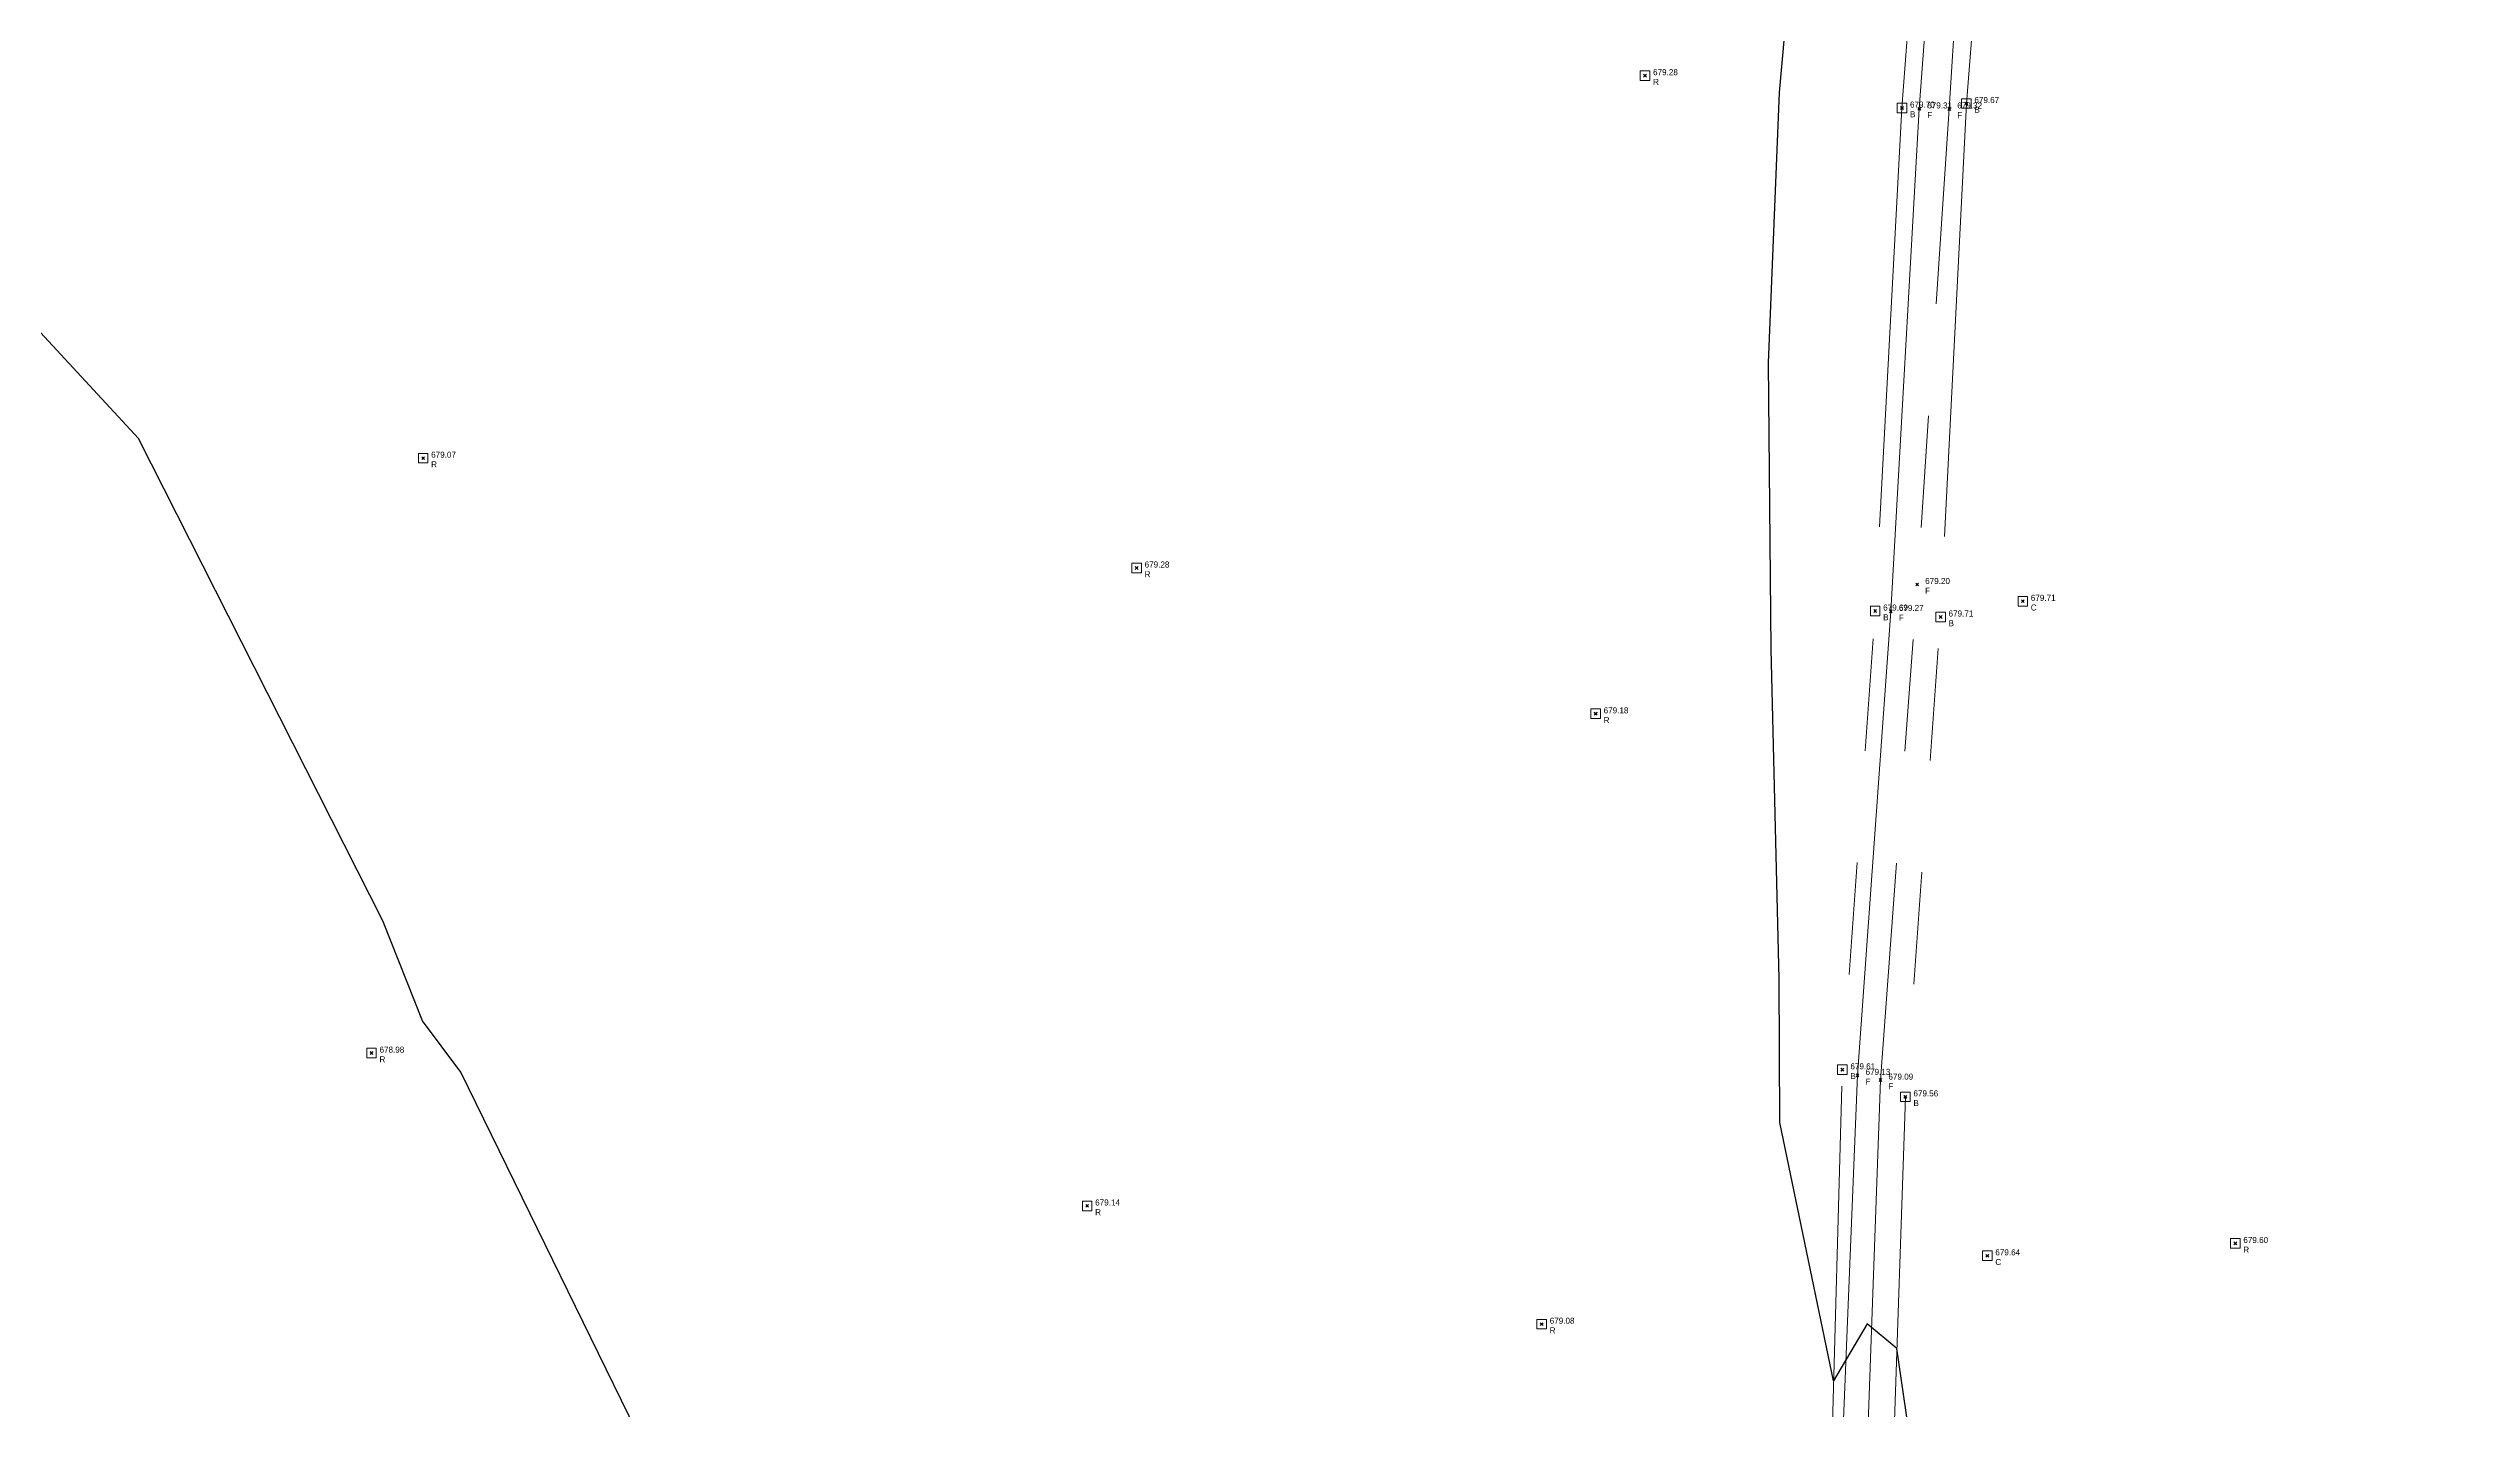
# Model space of a CAD drawing. Extents: x 350769 to 354978, y 6304672 to 6307963.
# Drawn here: x 352534.9 to 352585.7, y 6305705 to 6305733.6 of the extents above; entities that cross this region are included whole.
import ezdxf

# ---------------------------------------------------------------- set-up
doc = ezdxf.new("R2010")
doc.units = 0
doc.header["$PDMODE"] = 35
doc.header["$PDSIZE"] = 0.03
doc.linetypes.add('CONTINUOS', pattern=[0])
doc.linetypes.add('PHANTOM', pattern=[23.5, 11.75, -2.35, 2.35, -2.35, 2.35, -2.35])
doc.layers.get('0').update_dxf_attribs({"linetype": 'CONTINUOUS'})
doc.layers.get('Defpoints').update_dxf_attribs({"linetype": 'CONTINUOUS'})
for name, color, linetype in [('02_Geo ext_Acotamiento', 7, 'CONTINUOUS'), ('02_Geo ext_Geometria', 2, 'CONTINUOUS'), ('1-CANAL', 150, 'PHANTOM'), ('3-CANAL FDO', 141, 'PHANTOM'), ('3-CANAL_FDO', 4, 'CONTINUOUS'), ('C-TINN', 5, 'CONTINUOUS'), ('C-TOPO-MINR', 8, 'CONTINUOUS'), ('V-NODE DIC 2005', 4, 'CONTINUOUS'), ('V-NODE-TEXT DIC 2005', 2, 'CONTINUOUS')]:
    doc.layers.add(name, color=color, linetype=linetype)
doc.layers.add('0_ASD_TOPOGRAFIA_ELEMENTOS', color=9, linetype='CONTINUOS', lineweight=5, true_color=0xbdbdbd)
doc.styles.add('ROMANS', font='romans.shx', dxfattribs={"width": 0.65})
doc.dimstyles.new('Principal', dxfattribs={"dimscale": 0, "dimtxt": 2, "dimasz": 2, "dimexe": 1, "dimexo": 1, "dimtad": 1, "dimrnd": 0.05, "dimzin": 1, "dimtxsty": 'ROMANS', "dimcen": 2.5, "dimclrt": 2, "dimaunit": 2, "dimadec": 0, "dimazin": 0, "dimtfac": 1, "dimtmove": 0, "dimatfit": 3, "dimfxl": 1, "dimfxlon": 1, "dimarcsym": 0})

# ---------------------------------------------------------------- blocks, each defined once
blk = doc.blocks.new('*D990')
at = {"layer": '02_Geo ext_Geometria', "color": 0, "lineweight": -2, "transparency": 16777216}
blk.add_line((352576.022, 6306008.91), (352574.44, 6306014.447), dxfattribs=at)
at = {"layer": '02_Geo ext_Geometria', "color": 0, "transparency": 16777216}
blk.add_solid([(352574.6, 6306014.493), (352574.28, 6306014.401), (352574.165, 6306015.409)], dxfattribs=at)
at = {"layer": 'Defpoints', "color": 0, "transparency": 16777216}
for p in [(352574.165, 6306015.409), (352689.665, 6305611.165)]:
    blk.add_point(p, dxfattribs=at)
at = {"layer": '02_Geo ext_Geometria', "color": 2, "transparency": 16777216, "insert": (352576.282, 6306011.306), "char_height": 1, "attachment_point": 5, "rotation": 285.9455, "style": 'ROMANS'}
blk.add_mtext('R420,40', dxfattribs=at)
blk = doc.blocks.new('*D1163')
at = {"layer": '02_Geo ext_Acotamiento', "color": 0, "lineweight": -2, "transparency": 16777216}
blk.add_line((352570.503, 6306007.292), (352568.844, 6306012.806), dxfattribs=at)
at = {"layer": '02_Geo ext_Acotamiento', "color": 0, "transparency": 16777216}
blk.add_solid([(352569.004, 6306012.854), (352568.685, 6306012.758), (352568.556, 6306013.764)], dxfattribs=at)
at = {"layer": 'Defpoints', "color": 0, "transparency": 16777216}
for p in [(352568.556, 6306013.764), (352689.665, 6305611.165)]:
    blk.add_point(p, dxfattribs=at)
at = {"layer": '02_Geo ext_Acotamiento', "color": 2, "transparency": 16777216, "insert": (352570.729, 6306009.69), "char_height": 1, "attachment_point": 5, "rotation": 286.7422, "style": 'ROMANS'}
blk.add_mtext('R420,40', dxfattribs=at)
blk = doc.blocks.new('*D1236')
at = {"layer": '02_Geo ext_Acotamiento', "color": 0, "lineweight": -2, "transparency": 16777216}
blk.add_line((352474.045, 6305972.496), (352473.119, 6305978.179), dxfattribs=at)
at = {"layer": '02_Geo ext_Acotamiento', "color": 0, "transparency": 16777216}
blk.add_solid([(352473.283, 6305978.206), (352472.954, 6305978.153), (352472.958, 6305979.166)], dxfattribs=at)
at = {"layer": 'Defpoints', "color": 0, "transparency": 16777216}
for p in [(352472.958, 6305979.166), (352596.042, 6305224.025)]:
    blk.add_point(p, dxfattribs=at)
at = {"layer": '02_Geo ext_Acotamiento', "color": 2, "transparency": 16777216, "insert": (352474.582, 6305974.845), "char_height": 1, "attachment_point": 5, "rotation": 279.2575, "style": 'ROMANS'}
blk.add_mtext('R765,10', dxfattribs=at)
blk = doc.blocks.new('*D1284')
at = {"layer": '02_Geo ext_Acotamiento', "color": 0, "lineweight": -2, "transparency": 16777216}
blk.add_line((352572.304, 6306010.521), (352570.703, 6306016.052), dxfattribs=at)
at = {"layer": '02_Geo ext_Acotamiento', "color": 0, "transparency": 16777216}
blk.add_solid([(352570.863, 6306016.098), (352570.543, 6306016.005), (352570.425, 6306017.012)], dxfattribs=at)
at = {"layer": 'Defpoints', "color": 0, "transparency": 16777216}
for p in [(352570.425, 6306017.012), (352668.732, 6305677.436)]:
    blk.add_point(p, dxfattribs=at)
at = {"layer": '02_Geo ext_Acotamiento', "color": 2, "transparency": 16777216, "insert": (352572.556, 6306012.917), "char_height": 1, "attachment_point": 5, "rotation": 286.1456, "style": 'ROMANS'}
blk.add_mtext('R353,50', dxfattribs=at)
blk = doc.blocks.new('*D1285')
at = {"layer": '02_Geo ext_Acotamiento', "color": 0, "lineweight": -2, "transparency": 16777216}
blk.add_line((352571.708, 6306017.61), (352570.121, 6306023.145), dxfattribs=at)
at = {"layer": '02_Geo ext_Acotamiento', "color": 0, "transparency": 16777216}
blk.add_solid([(352570.282, 6306023.191), (352569.961, 6306023.099), (352569.846, 6306024.106)], dxfattribs=at)
at = {"layer": 'Defpoints', "color": 0, "transparency": 16777216}
for p in [(352569.846, 6306024.106), (352673.986, 6305660.762)]:
    blk.add_point(p, dxfattribs=at)
at = {"layer": '02_Geo ext_Acotamiento', "color": 2, "transparency": 16777216, "insert": (352571.966, 6306020.005), "char_height": 1, "attachment_point": 5, "rotation": 285.9932, "style": 'ROMANS'}
blk.add_mtext('R377,95', dxfattribs=at)
blk = doc.blocks.new('*U1327')
at = {"color": 0, "linetype": 'ByBlock', "lineweight": -2, "transparency": 16777216}
blk.add_point((0, 0), dxfattribs=at)
blk = doc.blocks.new('*U4352', base_point=(352575.137, 6305732.347))
at = {"layer": 'V-NODE-TEXT DIC 2005', "linetype": 'ByBlock', "char_height": 0.127}
for s, insert, attachment_point in [('679.67', (352575.304, 6305732.418), 4), ('B', (352575.304, 6305732.279), 1)]:
    blk.add_mtext(s, dxfattribs=dict(at, insert=insert, attachment_point=attachment_point))
blk = doc.blocks.new('*U4353', base_point=(352575.137, 6305732.347))
at = {"layer": 'V-NODE-TEXT DIC 2005', "color": 2, "lineweight": -2}
blk.add_blockref('*U4352', (352575.137, 6305732.347), dxfattribs=at)
blk = doc.blocks.new('*U4260', base_point=(352573.861, 6305711.531))
at = {"layer": 'V-NODE-TEXT DIC 2005', "linetype": 'ByBlock', "char_height": 0.127}
for s, insert, attachment_point in [('679.56', (352574.028, 6305711.602), 4), ('B', (352574.028, 6305711.463), 1)]:
    blk.add_mtext(s, dxfattribs=dict(at, insert=insert, attachment_point=attachment_point))
blk = doc.blocks.new('*U4261', base_point=(352573.861, 6305711.531))
at = {"layer": 'V-NODE-TEXT DIC 2005', "color": 2, "lineweight": -2}
blk.add_blockref('*U4260', (352573.861, 6305711.531), dxfattribs=at)
blk = doc.blocks.new('*U4172', base_point=(352572.541, 6305712.098))
at = {"layer": 'V-NODE-TEXT DIC 2005', "linetype": 'ByBlock', "char_height": 0.127}
for s, insert, attachment_point in [('679.61', (352572.708, 6305712.169), 4), ('B', (352572.708, 6305712.03), 1)]:
    blk.add_mtext(s, dxfattribs=dict(at, insert=insert, attachment_point=attachment_point))
blk = doc.blocks.new('*U4173', base_point=(352572.541, 6305712.098))
at = {"layer": 'V-NODE-TEXT DIC 2005', "color": 2, "lineweight": -2}
blk.add_blockref('*U4172', (352572.541, 6305712.098), dxfattribs=at)
blk = doc.blocks.new('*U4124', base_point=(352573.227, 6305721.712))
at = {"layer": 'V-NODE-TEXT DIC 2005', "linetype": 'ByBlock', "char_height": 0.127}
for s, insert, attachment_point in [('679.69', (352573.394, 6305721.783), 4), ('B', (352573.394, 6305721.644), 1)]:
    blk.add_mtext(s, dxfattribs=dict(at, insert=insert, attachment_point=attachment_point))
blk = doc.blocks.new('*U4125', base_point=(352573.227, 6305721.712))
at = {"layer": 'V-NODE-TEXT DIC 2005', "color": 2, "lineweight": -2}
blk.add_blockref('*U4124', (352573.227, 6305721.712), dxfattribs=at)
blk = doc.blocks.new('*U4120', base_point=(352574.597, 6305721.587))
at = {"layer": 'V-NODE-TEXT DIC 2005', "linetype": 'ByBlock', "char_height": 0.127}
for s, insert, attachment_point in [('679.71', (352574.764, 6305721.658), 4), ('B', (352574.764, 6305721.519), 1)]:
    blk.add_mtext(s, dxfattribs=dict(at, insert=insert, attachment_point=attachment_point))
blk = doc.blocks.new('*U4121', base_point=(352574.597, 6305721.587))
at = {"layer": 'V-NODE-TEXT DIC 2005', "color": 2, "lineweight": -2}
blk.add_blockref('*U4120', (352574.597, 6305721.587), dxfattribs=at)
blk = doc.blocks.new('*U4048', base_point=(352573.788, 6305732.252))
at = {"layer": 'V-NODE-TEXT DIC 2005', "linetype": 'ByBlock', "char_height": 0.127}
for s, insert, attachment_point in [('679.70', (352573.955, 6305732.323), 4), ('B', (352573.955, 6305732.184), 1)]:
    blk.add_mtext(s, dxfattribs=dict(at, insert=insert, attachment_point=attachment_point))
blk = doc.blocks.new('*U4049', base_point=(352573.788, 6305732.252))
at = {"layer": 'V-NODE-TEXT DIC 2005', "color": 2, "lineweight": -2}
blk.add_blockref('*U4048', (352573.788, 6305732.252), dxfattribs=at)
blk = doc.blocks.new('*U3978', base_point=(352575.578, 6305708.2))
at = {"layer": 'V-NODE-TEXT DIC 2005', "linetype": 'ByBlock', "char_height": 0.127}
for s, insert, attachment_point in [('679.64', (352575.745, 6305708.271), 4), ('C', (352575.745, 6305708.132), 1)]:
    blk.add_mtext(s, dxfattribs=dict(at, insert=insert, attachment_point=attachment_point))
blk = doc.blocks.new('*U3979', base_point=(352575.578, 6305708.2))
at = {"layer": 'V-NODE-TEXT DIC 2005', "color": 2, "lineweight": -2}
blk.add_blockref('*U3978', (352575.578, 6305708.2), dxfattribs=at)
blk = doc.blocks.new('*U3976', base_point=(352576.32, 6305721.916))
at = {"layer": 'V-NODE-TEXT DIC 2005', "linetype": 'ByBlock', "char_height": 0.127}
for s, insert, attachment_point in [('679.71', (352576.487, 6305721.987), 4), ('C', (352576.487, 6305721.848), 1)]:
    blk.add_mtext(s, dxfattribs=dict(at, insert=insert, attachment_point=attachment_point))
blk = doc.blocks.new('*U3977', base_point=(352576.32, 6305721.916))
at = {"layer": 'V-NODE-TEXT DIC 2005', "color": 2, "lineweight": -2}
blk.add_blockref('*U3976', (352576.32, 6305721.916), dxfattribs=at)
blk = doc.blocks.new('*U3866', base_point=(352573.556, 6305721.704))
at = {"layer": 'V-NODE-TEXT DIC 2005', "linetype": 'ByBlock', "char_height": 0.127}
for s, insert, attachment_point in [('679.27', (352573.723, 6305721.775), 4), ('F', (352573.723, 6305721.636), 1)]:
    blk.add_mtext(s, dxfattribs=dict(at, insert=insert, attachment_point=attachment_point))
blk = doc.blocks.new('*U3867', base_point=(352573.556, 6305721.704))
at = {"layer": 'V-NODE-TEXT DIC 2005', "color": 2, "lineweight": -2}
blk.add_blockref('*U3866', (352573.556, 6305721.704), dxfattribs=at)
blk = doc.blocks.new('*U3840', base_point=(352574.107, 6305722.268))
at = {"layer": 'V-NODE-TEXT DIC 2005', "linetype": 'ByBlock', "char_height": 0.127}
for s, insert, attachment_point in [('679.20', (352574.274, 6305722.339), 4), ('F', (352574.274, 6305722.2), 1)]:
    blk.add_mtext(s, dxfattribs=dict(at, insert=insert, attachment_point=attachment_point))
blk = doc.blocks.new('*U3841', base_point=(352574.107, 6305722.268))
at = {"layer": 'V-NODE-TEXT DIC 2005', "color": 2, "lineweight": -2}
blk.add_blockref('*U3840', (352574.107, 6305722.268), dxfattribs=at)
blk = doc.blocks.new('*U3794', base_point=(352573.337, 6305711.882))
at = {"layer": 'V-NODE-TEXT DIC 2005', "linetype": 'ByBlock', "char_height": 0.127}
for s, insert, attachment_point in [('679.09', (352573.504, 6305711.953), 4), ('F', (352573.504, 6305711.814), 1)]:
    blk.add_mtext(s, dxfattribs=dict(at, insert=insert, attachment_point=attachment_point))
blk = doc.blocks.new('*U3795', base_point=(352573.337, 6305711.882))
at = {"layer": 'V-NODE-TEXT DIC 2005', "color": 2, "lineweight": -2}
blk.add_blockref('*U3794', (352573.337, 6305711.882), dxfattribs=at)
blk = doc.blocks.new('*U3786', base_point=(352572.858, 6305711.982))
at = {"layer": 'V-NODE-TEXT DIC 2005', "linetype": 'ByBlock', "char_height": 0.127}
for s, insert, attachment_point in [('679.13', (352573.025, 6305712.053), 4), ('F', (352573.025, 6305711.914), 1)]:
    blk.add_mtext(s, dxfattribs=dict(at, insert=insert, attachment_point=attachment_point))
blk = doc.blocks.new('*U3787', base_point=(352572.858, 6305711.982))
at = {"layer": 'V-NODE-TEXT DIC 2005', "color": 2, "lineweight": -2}
blk.add_blockref('*U3786', (352572.858, 6305711.982), dxfattribs=at)
blk = doc.blocks.new('*U3706', base_point=(352574.779, 6305732.233))
at = {"layer": 'V-NODE-TEXT DIC 2005', "linetype": 'ByBlock', "char_height": 0.127}
for s, insert, attachment_point in [('679.32', (352574.946, 6305732.304), 4), ('F', (352574.946, 6305732.165), 1)]:
    blk.add_mtext(s, dxfattribs=dict(at, insert=insert, attachment_point=attachment_point))
blk = doc.blocks.new('*U3707', base_point=(352574.779, 6305732.233))
at = {"layer": 'V-NODE-TEXT DIC 2005', "color": 2, "lineweight": -2}
blk.add_blockref('*U3706', (352574.779, 6305732.233), dxfattribs=at)
blk = doc.blocks.new('*U3632', base_point=(352574.149, 6305732.234))
at = {"layer": 'V-NODE-TEXT DIC 2005', "linetype": 'ByBlock', "char_height": 0.127}
for s, insert, attachment_point in [('679.31', (352574.316, 6305732.305), 4), ('F', (352574.316, 6305732.166), 1)]:
    blk.add_mtext(s, dxfattribs=dict(at, insert=insert, attachment_point=attachment_point))
blk = doc.blocks.new('*U3633', base_point=(352574.149, 6305732.234))
at = {"layer": 'V-NODE-TEXT DIC 2005', "color": 2, "lineweight": -2}
blk.add_blockref('*U3632', (352574.149, 6305732.234), dxfattribs=at)
blk = doc.blocks.new('*U3054', base_point=(352568.406, 6305732.931))
at = {"layer": 'V-NODE-TEXT DIC 2005', "linetype": 'ByBlock', "char_height": 0.127}
for s, insert, attachment_point in [('679.28', (352568.573, 6305733.002), 4), ('R', (352568.573, 6305732.863), 1)]:
    blk.add_mtext(s, dxfattribs=dict(at, insert=insert, attachment_point=attachment_point))
blk = doc.blocks.new('*U3055', base_point=(352568.406, 6305732.931))
at = {"layer": 'V-NODE-TEXT DIC 2005', "color": 2, "lineweight": -2}
blk.add_blockref('*U3054', (352568.406, 6305732.931), dxfattribs=at)
blk = doc.blocks.new('*U3046', base_point=(352566.243, 6305706.767))
at = {"layer": 'V-NODE-TEXT DIC 2005', "linetype": 'ByBlock', "char_height": 0.127}
for s, insert, attachment_point in [('679.08', (352566.41, 6305706.838), 4), ('R', (352566.41, 6305706.699), 1)]:
    blk.add_mtext(s, dxfattribs=dict(at, insert=insert, attachment_point=attachment_point))
blk = doc.blocks.new('*U3047', base_point=(352566.243, 6305706.767))
at = {"layer": 'V-NODE-TEXT DIC 2005', "color": 2, "lineweight": -2}
blk.add_blockref('*U3046', (352566.243, 6305706.767), dxfattribs=at)
blk = doc.blocks.new('*U3044', base_point=(352556.721, 6305709.244))
at = {"layer": 'V-NODE-TEXT DIC 2005', "linetype": 'ByBlock', "char_height": 0.127}
for s, insert, attachment_point in [('679.14', (352556.888, 6305709.315), 4), ('R', (352556.888, 6305709.176), 1)]:
    blk.add_mtext(s, dxfattribs=dict(at, insert=insert, attachment_point=attachment_point))
blk = doc.blocks.new('*U3045', base_point=(352556.721, 6305709.244))
at = {"layer": 'V-NODE-TEXT DIC 2005', "color": 2, "lineweight": -2}
blk.add_blockref('*U3044', (352556.721, 6305709.244), dxfattribs=at)
blk = doc.blocks.new('*U3042', base_point=(352567.372, 6305719.557))
at = {"layer": 'V-NODE-TEXT DIC 2005', "linetype": 'ByBlock', "char_height": 0.127}
for s, insert, attachment_point in [('679.18', (352567.539, 6305719.628), 4), ('R', (352567.539, 6305719.489), 1)]:
    blk.add_mtext(s, dxfattribs=dict(at, insert=insert, attachment_point=attachment_point))
blk = doc.blocks.new('*U3043', base_point=(352567.372, 6305719.557))
at = {"layer": 'V-NODE-TEXT DIC 2005', "color": 2, "lineweight": -2}
blk.add_blockref('*U3042', (352567.372, 6305719.557), dxfattribs=at)
blk = doc.blocks.new('*U3040', base_point=(352557.756, 6305722.613))
at = {"layer": 'V-NODE-TEXT DIC 2005', "linetype": 'ByBlock', "char_height": 0.127}
for s, insert, attachment_point in [('679.28', (352557.923, 6305722.684), 4), ('R', (352557.923, 6305722.545), 1)]:
    blk.add_mtext(s, dxfattribs=dict(at, insert=insert, attachment_point=attachment_point))
blk = doc.blocks.new('*U3041', base_point=(352557.756, 6305722.613))
at = {"layer": 'V-NODE-TEXT DIC 2005', "color": 2, "lineweight": -2}
blk.add_blockref('*U3040', (352557.756, 6305722.613), dxfattribs=at)
blk = doc.blocks.new('*U2986', base_point=(352542.81, 6305724.913))
at = {"layer": 'V-NODE-TEXT DIC 2005', "linetype": 'ByBlock', "char_height": 0.127}
for s, insert, attachment_point in [('679.07', (352542.977, 6305724.984), 4), ('R', (352542.977, 6305724.845), 1)]:
    blk.add_mtext(s, dxfattribs=dict(at, insert=insert, attachment_point=attachment_point))
blk = doc.blocks.new('*U2987', base_point=(352542.81, 6305724.913))
at = {"layer": 'V-NODE-TEXT DIC 2005', "color": 2, "lineweight": -2}
blk.add_blockref('*U2986', (352542.81, 6305724.913), dxfattribs=at)
blk = doc.blocks.new('*U2982', base_point=(352541.728, 6305712.446))
at = {"layer": 'V-NODE-TEXT DIC 2005', "linetype": 'ByBlock', "char_height": 0.127}
for s, insert, attachment_point in [('678.98', (352541.895, 6305712.517), 4), ('R', (352541.895, 6305712.378), 1)]:
    blk.add_mtext(s, dxfattribs=dict(at, insert=insert, attachment_point=attachment_point))
blk = doc.blocks.new('*U2983', base_point=(352541.728, 6305712.446))
at = {"layer": 'V-NODE-TEXT DIC 2005', "color": 2, "lineweight": -2}
blk.add_blockref('*U2982', (352541.728, 6305712.446), dxfattribs=at)
blk = doc.blocks.new('*U2372', base_point=(352580.773, 6305708.46))
at = {"layer": 'V-NODE-TEXT DIC 2005', "linetype": 'ByBlock', "char_height": 0.127}
for s, insert, attachment_point in [('679.60', (352580.94, 6305708.531), 4), ('R', (352580.94, 6305708.392), 1)]:
    blk.add_mtext(s, dxfattribs=dict(at, insert=insert, attachment_point=attachment_point))
blk = doc.blocks.new('*U2373', base_point=(352580.773, 6305708.46))
at = {"layer": 'V-NODE-TEXT DIC 2005', "color": 2, "lineweight": -2}
blk.add_blockref('*U2372', (352580.773, 6305708.46), dxfattribs=at)
blk = doc.blocks.new('TOPOGRAFIA')
at = {"layer": '1-CANAL', "color": 9, "lineweight": 0, "true_color": 0xbdbdbd, "flags": 128}
for points in [[(390567.787, 6302629.727), (390568.793, 6302640.353), (390569.503, 6302651.739), (390570.033, 6302661.873), (390570.34, 6302672.528), (390570.92, 6302683.642), (390571.385, 6302692.94), (390572.206, 6302702.09), (390572.491, 6302712.168), (390573.178, 6302721.782), (390573.739, 6302732.321), (390574.43, 6302741.485), (390575.232, 6302752.552), (390575.303, 6302758.186), (390573.072, 6302758.741), (390565.731, 6302762.63), (390558.774, 6302762.052), (390549.097, 6302759.46), (390540.056, 6302756.523), (390530.957, 6302754.646), (390519.837, 6302751.496), (390509.631, 6302748.296), (390499.766, 6302744.712), (390490.284, 6302741.391), (390477.589, 6302736.731), (390469.698, 6302733.787), (390460.923, 6302731.042), (390452.374, 6302728.107), (390438.311, 6302722.869), (390431.422, 6302718.409), (390419.91, 6302710.977), (390412.117, 6302707.007), (390402.106, 6302701.336), (390395.117, 6302696.907), (390381.316, 6302693.365), (390369.866, 6302691.898), (390358.977, 6302690.522), (390351.003, 6302689.869), (390338.841, 6302688.974), (390330.387, 6302688.811), (390318.293, 6302688.652), (390310.613, 6302688.12), (390310.097, 6302689.409), (390318.134, 6302689.995), (390330.169, 6302689.859), (390338.592, 6302690.268), (390350.911, 6302691.365), (390358.441, 6302692.052), (390369.602, 6302693.031), (390381.494, 6302694.408), (390394.454, 6302697.809), (390401.441, 6302702.027), (390411.517, 6302708.091), (390419.432, 6302711.748), (390430.822, 6302719.202), (390437.823, 6302723.766), (390451.878, 6302729.106), (390460.597, 6302731.881), (390469.278, 6302734.632), (390477.218, 6302737.629), (390489.928, 6302742.229), (390499.382, 6302745.508), (390509.312, 6302749.089), (390519.62, 6302752.392), (390530.723, 6302755.531), (390539.654, 6302757.751), (390548.71, 6302760.578), (390558.851, 6302763.211), (390565.636, 6302763.686), (390573.601, 6302759.59), (390575.339, 6302759.411), (390576.082, 6302766.593), (390577.196, 6302775.886), (390577.943, 6302782.884), (390578.269, 6302790.104), (390579.967, 6302802.039), (390581.351, 6302810.063)], [(390569.681, 6302629.487), (390570.545, 6302640.312), (390571.01, 6302651.687), (390571.712, 6302663.08), (390572.102, 6302673.085), (390572.479, 6302683.679), (390572.841, 6302693.604), (390573.518, 6302702.814), (390573.811, 6302711.601), (390574.548, 6302721.656), (390575.088, 6302732.417), (390575.827, 6302741.527), (390576.589, 6302752.278), (390576.502, 6302758.278)]]:
    blk.add_lwpolyline(points, dxfattribs=at)
at = {"layer": '3-CANAL FDO', "color": 9, "lineweight": 0, "true_color": 0xbdbdbd, "flags": 128}
blk.add_lwpolyline([(390581.391, 6302809.883), (390581.648, 6302809.84), (390580.597, 6302802.1), (390578.953, 6302790.06), (390578.573, 6302782.649), (390577.794, 6302776.029), (390576.851, 6302766.557), (390576.235, 6302757.793), (390576.163, 6302752.355), (390575.303, 6302741.598), (390574.73, 6302732.303), (390574.058, 6302722.337), (390573.288, 6302711.952), (390572.963, 6302702.75), (390572.33, 6302693.805), (390571.773, 6302683.857), (390571.472, 6302673.225), (390571.091, 6302663.238), (390570.478, 6302651.661), (390569.974, 6302640.163), (390568.971, 6302629.597)], dxfattribs=at)
at = {"layer": '3-CANAL_FDO', "color": 9, "lineweight": 0, "true_color": 0xbdbdbd}
blk.add_lwpolyline([(390530.973, 6302754.926), (390540.132, 6302756.904), (390548.804, 6302759.814), (390558.607, 6302762.282), (390565.668, 6302763.03), (390573.135, 6302758.977), (390575.664, 6302758.341), (390575.744, 6302757.782), (390575.695, 6302752.397), (390574.786, 6302741.51), (390574.1, 6302732.304), (390573.507, 6302721.774), (390572.807, 6302712.052), (390572.413, 6302702.253), (390571.665, 6302693.05), (390571.194, 6302683.608), (390570.572, 6302672.578), (390570.443, 6302661.851), (390569.902, 6302651.795), (390569.109, 6302640.558)], dxfattribs=at)
at = {"layer": 'C-TINN', "color": 9, "linetype": 'Continuous', "lineweight": 0, "true_color": 0xbdbdbd}
for points, elevation in [([(390568.257, 6302732.901), (390568.257, 6302733.101), (390568.457, 6302733.101), (390568.457, 6302732.901), (390568.257, 6302732.901)], 679.28), ([(390573.639, 6302732.221), (390573.639, 6302732.421), (390573.839, 6302732.421), (390573.839, 6302732.221), (390573.639, 6302732.221)], 679.7), ([(390574.988, 6302732.317), (390574.988, 6302732.517), (390575.188, 6302732.517), (390575.188, 6302732.317), (390574.988, 6302732.317)], 679.67), ([(390542.661, 6302724.885), (390542.661, 6302725.085), (390542.861, 6302725.085), (390542.861, 6302724.885), (390542.661, 6302724.885)], 679.07), ([(390557.607, 6302722.584), (390557.607, 6302722.784), (390557.807, 6302722.784), (390557.807, 6302722.584), (390557.607, 6302722.584)], 679.28), ([(390576.171, 6302721.886), (390576.171, 6302722.086), (390576.371, 6302722.086), (390576.371, 6302721.886), (390576.171, 6302721.886)], 679.71), ([(390573.078, 6302721.682), (390573.078, 6302721.882), (390573.278, 6302721.882), (390573.278, 6302721.682), (390573.078, 6302721.682)], 679.69), ([(390574.448, 6302721.556), (390574.448, 6302721.756), (390574.648, 6302721.756), (390574.648, 6302721.556), (390574.448, 6302721.556)], 679.71), ([(390567.223, 6302719.528), (390567.223, 6302719.728), (390567.423, 6302719.728), (390567.423, 6302719.528), (390567.223, 6302719.528)], 679.18), ([(390541.578, 6302712.417), (390541.578, 6302712.617), (390541.778, 6302712.617), (390541.778, 6302712.417), (390541.578, 6302712.417)], 678.98), ([(390572.391, 6302712.068), (390572.391, 6302712.268), (390572.591, 6302712.268), (390572.591, 6302712.068), (390572.391, 6302712.068)], 679.61), ([(390573.711, 6302711.501), (390573.711, 6302711.701), (390573.911, 6302711.701), (390573.911, 6302711.501), (390573.711, 6302711.501)], 679.56), ([(390556.571, 6302709.215), (390556.571, 6302709.415), (390556.771, 6302709.415), (390556.771, 6302709.215), (390556.571, 6302709.215)], 679.14), ([(390575.428, 6302708.17), (390575.428, 6302708.37), (390575.628, 6302708.37), (390575.628, 6302708.17), (390575.428, 6302708.17)], 679.64), ([(390580.622, 6302708.429), (390580.622, 6302708.629), (390580.822, 6302708.629), (390580.822, 6302708.429), (390580.622, 6302708.429)], 679.6), ([(390566.093, 6302706.737), (390566.093, 6302706.937), (390566.293, 6302706.937), (390566.293, 6302706.737), (390566.093, 6302706.737)], 679.08)]:
    blk.add_lwpolyline(points, dxfattribs=dict(at, elevation=elevation))
for p in [(390568.357, 6302733.001, 679.28), (390573.739, 6302732.321, 679.7), (390575.088, 6302732.417, 679.67), (390542.761, 6302724.985, 679.07), (390557.707, 6302722.684, 679.28), (390576.271, 6302721.986, 679.71), (390573.178, 6302721.782, 679.69), (390574.548, 6302721.656, 679.71), (390567.323, 6302719.628, 679.18), (390541.678, 6302712.517, 678.98), (390572.491, 6302712.168, 679.61), (390573.811, 6302711.601, 679.56), (390556.671, 6302709.315, 679.14), (390580.722, 6302708.529, 679.6), (390575.528, 6302708.27, 679.64), (390566.193, 6302706.837, 679.08)]:
    blk.add_point(p, dxfattribs=at)
at = {"layer": 'C-TOPO-MINR', "color": 9, "linetype": 'Continuous', "lineweight": -3, "true_color": 0xbdbdbd}
for points, elevation in [([(390588.959, 6302641.924), (390588.833, 6302644.963), (390588.159, 6302653.245), (390587.685, 6302661.916), (390587.289, 6302666.653), (390588.993, 6302676.542), (390589.018, 6302677.936), (390588.832, 6302682.216), (390583.404, 6302693.805), (390578.606, 6302699.26), (390576.794, 6302698.07), (390575.046, 6302699.131), (390573.964, 6302704.027), (390573.635, 6302706.329), (390573.009, 6302706.845), (390572.307, 6302705.647), (390571.184, 6302711.061), (390571.169, 6302714.076), (390570.997, 6302720.979), (390570.944, 6302726.981), (390571.177, 6302732.645), (390571.616, 6302737.553)], 679.5), ([(390564.344, 6302641.755), (390564.415, 6302646.426), (390564.982, 6302654.117), (390564.943, 6302657.608), (390566.056, 6302665.973), (390566.278, 6302670.132), (390566.253, 6302678.122), (390566.346, 6302681.618), (390565.672, 6302692.577), (390565.683, 6302693.376), (390565.628, 6302693.968), (390565.456, 6302697.075), (390557.775, 6302698.581), (390555.796, 6302698.117), (390547.721, 6302703.595), (390543.552, 6302712.117), (390542.746, 6302713.195), (390541.919, 6302715.288), (390536.799, 6302725.393), (390530.367, 6302732.343)], 679)]:
    blk.add_lwpolyline(points, dxfattribs=dict(at, elevation=elevation))
at = {"layer": 'V-NODE DIC 2005', "color": 9, "lineweight": 0, "true_color": 0xbdbdbd, "rotation": 359.9963883938062}
for p in [(390568.358, 6302733.001), (390573.74, 6302732.322), (390574.101, 6302732.304), (390574.731, 6302732.303), (390575.089, 6302732.417), (390542.761, 6302724.985), (390557.707, 6302722.684), (390574.058, 6302722.338), (390576.271, 6302721.986), (390573.178, 6302721.782), (390573.507, 6302721.774), (390574.548, 6302721.657), (390567.323, 6302719.627), (390541.679, 6302712.518), (390572.492, 6302712.168), (390572.809, 6302712.052), (390573.288, 6302711.952), (390573.812, 6302711.601), (390556.671, 6302709.315), (390580.723, 6302708.529), (390575.528, 6302708.27), (390566.193, 6302706.837)]:
    blk.add_blockref('*U1327', p, dxfattribs=at)
at = {"layer": 'V-NODE-TEXT DIC 2005', "color": 9, "lineweight": 0, "true_color": 0xbdbdbd, "rotation": 359.9963883938062}
for name, p in [('*U3055', (390568.358, 6302733.001)), ('*U4049', (390573.74, 6302732.322)), ('*U3633', (390574.101, 6302732.304)), ('*U3707', (390574.731, 6302732.303)), ('*U4353', (390575.089, 6302732.417)), ('*U2987', (390542.761, 6302724.985)), ('*U3041', (390557.707, 6302722.684)), ('*U3841', (390574.058, 6302722.338)), ('*U3977', (390576.271, 6302721.986)), ('*U4125', (390573.178, 6302721.782)), ('*U3867', (390573.507, 6302721.774)), ('*U4121', (390574.548, 6302721.657)), ('*U3043', (390567.323, 6302719.627)), ('*U2983', (390541.679, 6302712.518)), ('*U4173', (390572.492, 6302712.168)), ('*U3787', (390572.809, 6302712.052)), ('*U3795', (390573.288, 6302711.952)), ('*U4261', (390573.812, 6302711.601)), ('*U3045', (390556.671, 6302709.315)), ('*U3979', (390575.528, 6302708.27)), ('*U2373', (390580.723, 6302708.529)), ('*U3047', (390566.193, 6302706.837))]:
    blk.add_blockref(name, p, dxfattribs=at)

msp = doc.modelspace()

# ---------------------------------------------------------------- dimensions: what is measured, and where the dimension line sits
at = {"layer": '02_Geo ext_Acotamiento'}
for center, mpoint, override, picture, middle in [((352673.986, 6305660.762), (352569.846, 6306024.106), {"dimscale": 0, "dimfxl": 0.22}, '*D1285', (352571.093, 6306019.755)), ((352668.732, 6305677.436), (352570.425, 6306017.012), {"dimscale": 0, "dimfxl": 0.22}, '*D1284', (352571.684, 6306012.664)), ((352689.665, 6305611.165), (352568.556, 6306013.764), {"dimscale": 0, "dimaunit": 0, "dimfxl": 0.22, "dimarcsym": 1}, '*D1163', (352569.86, 6306009.429)), ((352596.042, 6305224.025), (352472.958, 6305979.166), {"dimscale": 0, "dimaunit": 0, "dimfxl": 0.22, "dimarcsym": 1}, '*D1236', (352473.686, 6305974.698))]:
    dim = msp.add_radius_dim(center=center, mpoint=mpoint, dimstyle='Principal', override=override, dxfattribs=at)
    dim.commit()
    dim.dimension.update_dxf_attribs({"geometry": picture, "text_midpoint": middle, "dimtype": 164})
at = {"layer": '02_Geo ext_Geometria'}
dim = msp.add_radius_dim(center=(352689.665, 6305611.165), mpoint=(352574.165, 6306015.409), dimstyle='Principal', override={"dimscale": 0, "dimaunit": 0, "dimfxl": 0.22, "dimarcsym": 1}, dxfattribs=at)
dim.commit()
dim.dimension.update_dxf_attribs({"geometry": '*D990', "text_midpoint": (352575.409, 6306011.056), "dimtype": 164})

# ---------------------------------------------------------------- next in the draw order: block references
at = {"layer": '0_ASD_TOPOGRAFIA_ELEMENTOS', "color": 30, "true_color": 0xf26507}
msp.add_blockref('TOPOGRAFIA', (-38000, 3000), dxfattribs=at)

doc.saveas('drawing.dxf')
